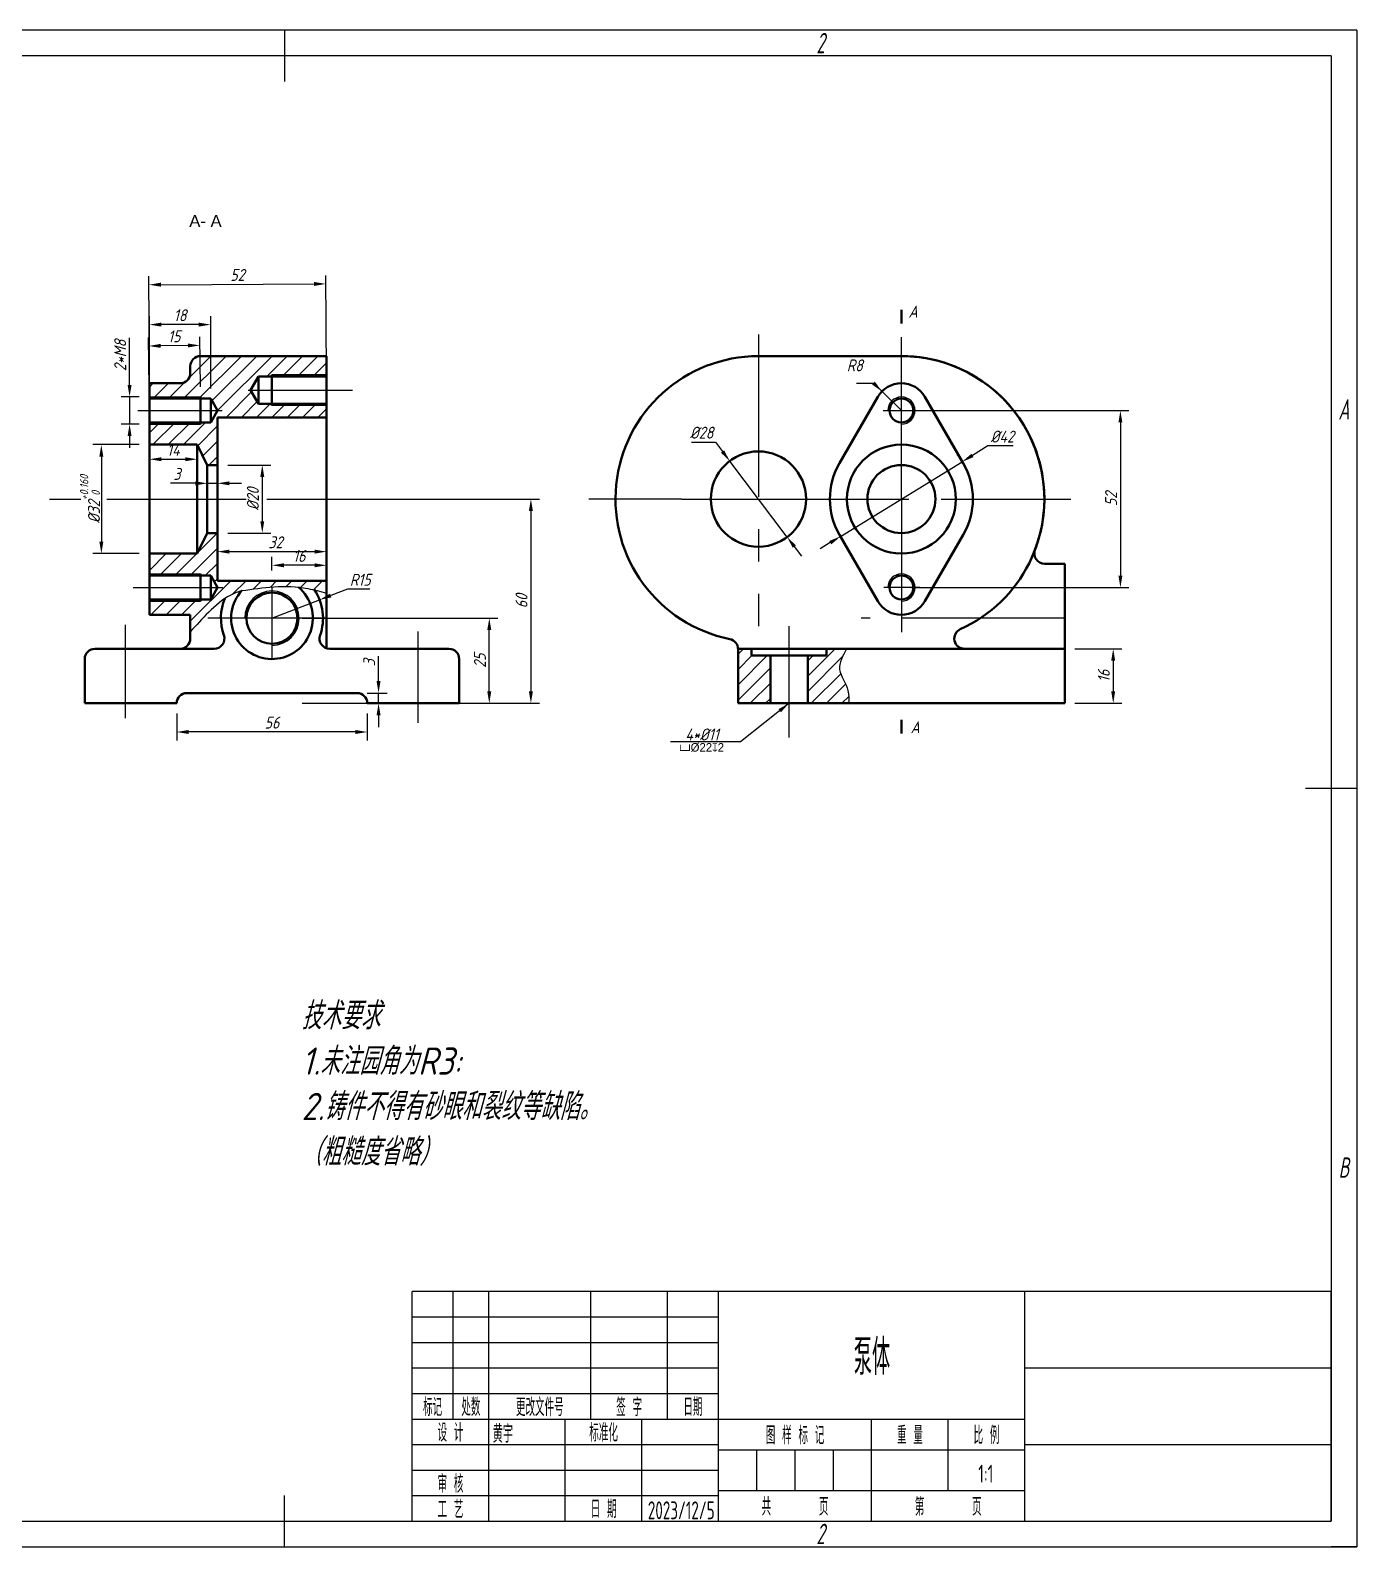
# Model space of a CAD drawing. Header units: millimetres. Extents: x 96 to 4157, y -1988 to 195.
# Drawn here: x 2330.3 to 2720, y -1220 to -774.5 of the extents above; entities that cross this region are included whole.
import ezdxf
from ezdxf.enums import TextEntityAlignment as Align

# ---------------------------------------------------------------- set-up
doc = ezdxf.new("R2010")
doc.units = ezdxf.units.MM
doc.header["$LTSCALE"] = 1.5
doc.linetypes.add('CENTER', pattern=[50.8, 31.75, -6.35, 6.35, -6.35])
for name, color, linetype in [('1轮廓实线层', 7, 'Continuous'), ('2细线层', 4, 'Continuous'), ('6文字层', 3, 'Continuous'), ('图框层', 7, 'Continuous')]:
    doc.layers.add(name, color=color, linetype=linetype)
for name, color, linetype, lineweight in [('点画线', 7, 'CENTER', 25), ('粗实线', 7, 'Continuous', 50), ('细线', 7, 'Continuous', 25)]:
    doc.layers.add(name, color=color, linetype=linetype, lineweight=lineweight)
doc.styles.add('Annotative', font='arial.ttf')
doc.styles.add('PC_TEXTSTYLE', font='ISOCP.SHX', dxfattribs={"width": 0.707, "bigfont": 'GBCBIG.SHX'})
doc.styles.get("Standard").update_dxf_attribs({"font": 'gbeitc.shx', "bigfont": 'gbcbig.shx'})
doc.styles.add('宋体', font='gbeitc.shx', dxfattribs={"bigfont": 'gbcbig.shx'})
doc.dimstyles.new('半径', dxfattribs={"dimtxt": 3.5, "dimasz": 3.5, "dimexe": 2.5, "dimexo": 3, "dimgap": 1, "dimtad": 1, "dimtoh": 1, "dimdsep": 46, "dimtxsty": '宋体', "dimblk1": 'NONE', "dimsah": 1, "dimcen": 2.5, "dimclrd": 7, "dimclre": 7, "dimclrt": 7, "dimadec": 0, "dimazin": 0, "dimtfac": 1, "dimtmove": 0, "dimatfit": 3, "dimfxl": 1, "dimarcsym": 0})
doc.dimstyles.new('直径', dxfattribs={"dimtxt": 3.5, "dimasz": 3.5, "dimexe": 2.5, "dimexo": 3, "dimgap": 1, "dimtad": 1, "dimtoh": 1, "dimdsep": 46, "dimtxsty": '宋体', "dimcen": 2.5, "dimclrd": 7, "dimclre": 7, "dimclrt": 7, "dimadec": 0, "dimazin": 0, "dimtfac": 1, "dimtmove": 0, "dimatfit": 3, "dimfxl": 1, "dimarcsym": 0})
doc.dimstyles.new('长度', dxfattribs={"dimtxt": 3.5, "dimasz": 3.5, "dimexe": 2.5, "dimexo": 3, "dimgap": 1, "dimtad": 1, "dimdsep": 46, "dimtxsty": '宋体', "dimcen": 2.5, "dimclrd": 7, "dimclre": 7, "dimclrt": 7, "dimadec": 0, "dimazin": 0, "dimtfac": 1, "dimtmove": 0, "dimatfit": 3, "dimfxl": 1, "dimarcsym": 0})
pattern_1 = [(45, (-33.5514, -2775.2583), (-2.245064, 2.245064), [])]

# ---------------------------------------------------------------- blocks, each defined once
blk = doc.blocks.new('ZwmFrameMain_A3^_^分区图框^_^landscape')
at = {"layer": '1轮廓实线层'}
for p, q in [((185, 292), (185, 282)), ((390, 287), (0, 287)), ((390, 287), (390, 0)), ((395, 143.5), (385, 143.5)), ((185, -5), (185, 5)), ((0, 0), (390, 0))]:
    blk.add_line(p, q, dxfattribs=at)
at = {"layer": '2细线层'}
for p, q in [((395, 292), (-25, 292)), ((185, 292), (185, 287)), ((395, 292), (395, -5)), ((395, 143.5), (390, 143.5)), ((185, -5), (185, 0)), ((-25, -5), (395, -5)), ((395, -5), (390, -5))]:
    blk.add_line(p, q, dxfattribs=at)
at = {"layer": '6文字层', "width": 0.707}
for s, p in [('2', (290, 289.5)), ('A', (392.5, 217.75)), ('B', (392.5, 69.25)), ('2', (290, -2.5))]:
    blk.add_text(s, height=4, dxfattribs=at).set_placement(p, align=Align.MIDDLE)
blk = doc.blocks.new('ZwmFrameMain_标题栏1')
at = {"layer": '1轮廓实线层'}
for p, q in [((-180, 0), (-180, 45)), ((0, 45), (-180, 45)), ((-172, 20), (-172, 45)), ((-165, 20), (-165, 45)), ((-145, 20), (-145, 45)), ((-130, 20), (-130, 45)), ((-120, 0), (-120, 45)), ((0, 0), (0, 45)), ((-60, 30), (0, 30)), ((-180, 20), (-60, 20)), ((-165, 0), (-165, 20)), ((-150, 0), (-150, 20)), ((-135, 0), (-135, 20)), ((-60, 15), (0, 15)), ((-180, 0), (0, 0))]:
    blk.add_line(p, q, dxfattribs=at)
at = {"layer": '1轮廓实线层', "color": 7}
for p, q in [((-60, 0), (-60, 45)), ((-180, 25), (-120, 25))]:
    blk.add_line(p, q, dxfattribs=at)
at = {"layer": '2细线层'}
for p, q in [((-180, 40), (-120, 40)), ((-180, 35), (-120, 35)), ((-180, 30), (-120, 30)), ((-90, 0), (-90, 20)), ((-75, 6), (-75, 20)), ((-180, 15), (-120, 15)), ((-120, 14), (-60, 14)), ((-112.5, 6), (-112.5, 14)), ((-105, 6), (-105, 14)), ((-97.5, 6), (-97.5, 14)), ((-180, 10), (-120, 10)), ((-120, 6), (-60, 6)), ((-180, 5), (-120, 5))]:
    blk.add_line(p, q, dxfattribs=at)
at = {"layer": '6文字层', "style": 'PC_TEXTSTYLE', "width": 0.667}
for s, p in [('标记', (-176, 22.5)), ('处数', (-168.5, 22.5)), (' 更改文件号 ', (-155, 22.5)), (' 签 字 ', (-137.5, 22.5)), (' 日期 ', (-125, 22.5)), (' 设 计 ', (-172.5, 17.51)), (' 标准化 ', (-142.5, 17.51)), (' 图 样 标 记 ', (-105, 17)), (' 重 量 ', (-82.5, 17)), (' 比 例 ', (-67.5, 17)), (' 审 核 ', (-172.5, 7.5)), (' 工 艺 ', (-172.5, 2.5)), (' 日 期 ', (-142.5, 2.5)), ('共       页', (-105, 3)), ('第       页', (-75, 3))]:
    blk.add_text(s, height=3.5, dxfattribs=at).set_placement(p, align=Align.MIDDLE)
at = {"layer": '6文字层', "style": 'PC_TEXTSTYLE', "flags": 8}
for tag, height, width, p, p2 in [('企业名称', 5, 3.445461, (-54.29, 34.82), (-5.27, 34.82)), ('产品名称或材料标记', 7, 1.034456, (-113.46, 28.64), (-66.42, 28.64)), ('图样名称', 5, 3.480264, (-54.79, 19.98), (-5.27, 19.98)), ('标准化', 3.5, 1.756036, (-133.83, 15.37), (-120.75, 15.37)), ('审核', 3.5, 2.723972, (-163.99, 5.37), (-150.63, 5.37)), ('重量', 3.5, 2.448074, (-88.46, 7.54), (-76.55, 7.54)), ('比例', 3.5, 2.367734, (-73.35, 7.54), (-61.93, 7.54)), ('图样代号', 5, 3.489916, (-54.79, 5.63), (-5.52, 5.63)), ('工艺', 3.5, 2.851598, (-164.21, 0.37), (-150.89, 0.37)), ('日期', 3.5, 2.733185, (-133.83, 0.37), (-120.75, 0.37)), ('共几页', 3.5, 0.953151, (-108.58, 1.48), (-101.56, 1.48))]:
    blk.add_attdef(tag, text='', height=height, dxfattribs=dict(at, width=width)).set_placement(p, p2, align=Align.FIT)
at = {"layer": '6文字层', "style": 'PC_TEXTSTYLE', "width": 9.901758, "flags": 8}
blk.add_attdef('设计', text='', height=3.5, rotation=359.5768, dxfattribs=at).set_placement((-164.23, 15.37), (-150.37, 15.27), align=Align.FIT)
at = {"layer": '6文字层', "color": 3, "style": 'PC_TEXTSTYLE', "width": 0.96618, "flags": 8}
blk.add_attdef('第几页', text='', height=3.5, dxfattribs=at).set_placement((-78.29, 1.5), (-71.16, 1.5), align=Align.FIT)
at = {"layer": '6文字层', "color": 0, "style": 'PC_TEXTSTYLE', "width": 0.715273, "flags": 8}
blk.add_attdef('图纸张数', text='', height=3.5, dxfattribs=at).set_placement((-2.66, -3.87), (4.46, -3.87), align=Align.FIT)
blk = doc.blocks.new('*D82')
at = {"layer": 'Defpoints', "color": 0}
for p in [(2535.8, -901.04), (2552.67, -923.38)]:
    blk.add_point(p, dxfattribs=at)
at = {"layer": '细线', "color": 7, "lineweight": -2}
for p, q in [((2524.53, -895.46), (2531.58, -895.46)), ((2531.58, -895.46), (2533.69, -898.25)), ((2552.67, -923.38), (2535.8, -901.04)), ((2554.78, -926.18), (2556.89, -928.97))]:
    blk.add_line(p, q, dxfattribs=at)
at = {"layer": '细线', "color": 7}
for points in [[(2533.22, -898.6), (2534.15, -897.9), (2535.8, -901.04)], [(2555.25, -925.83), (2554.32, -926.53), (2552.67, -923.38)]]:
    blk.add_solid(points, dxfattribs=at)
at = {"layer": '细线', "color": 7, "insert": (2527.55, -892.71), "char_height": 3.5, "attachment_point": 5, "style": '宋体'}
blk.add_mtext('%%c28', dxfattribs=at)
blk = doc.blocks.new('*D83')
at = {"layer": 'Defpoints', "color": 0}
for p in [(2604.14, -901.23), (2568.34, -923.19)]:
    blk.add_point(p, dxfattribs=at)
at = {"layer": '细线', "color": 7, "lineweight": -2}
for p, q in [((2611.66, -896.61), (2607.12, -899.4)), ((2619.08, -896.61), (2611.66, -896.61)), ((2568.34, -923.19), (2604.14, -901.23)), ((2565.35, -925.02), (2562.37, -926.85))]:
    blk.add_line(p, q, dxfattribs=at)
blk.add_arc((2586.24, -912.21), 21, 30, 38.3539, dxfattribs=at)
at = {"layer": '细线', "color": 7}
for points in [[(2606.81, -898.9), (2607.42, -899.9), (2604.14, -901.23)], [(2565.66, -925.52), (2565.05, -924.53), (2568.34, -923.19)]]:
    blk.add_solid(points, dxfattribs=at)
at = {"layer": '细线', "color": 7, "insert": (2615.87, -893.86), "char_height": 3.5, "attachment_point": 5, "style": '宋体'}
blk.add_mtext('%%c42', dxfattribs=at)
blk = doc.blocks.new('*D84')
at = {"layer": 'Defpoints', "color": 0}
for p in [(2580.54, -880.6), (2586.24, -886.21)]:
    blk.add_point(p, dxfattribs=at)
at = {"layer": '细线', "color": 7, "lineweight": -2}
for p, q in [((2573.03, -878.14), (2578.04, -878.14)), ((2580.54, -880.6), (2578.04, -878.14)), ((2586.24, -886.21), (2580.54, -880.6))]:
    blk.add_line(p, q, dxfattribs=at)
at = {"layer": '细线', "color": 7}
blk.add_solid([(2577.63, -878.56), (2578.45, -877.73), (2580.54, -880.6)], dxfattribs=at)
at = {"layer": '细线', "color": 7, "insert": (2572.54, -872.94), "char_height": 3.5, "attachment_point": 5, "style": '宋体'}
blk.add_mtext('R8', dxfattribs=at)
blk = doc.blocks.new('_None')
blk = doc.blocks.new('*D85')
at = {"layer": 'Defpoints', "color": 0}
for p in [(2634.24, -956.21), (2634.24, -972.21), (2648.47, -972.21)]:
    blk.add_point(p, dxfattribs=at)
at = {"layer": '细线', "color": 7, "lineweight": -2}
for p, q in [((2637.24, -956.21), (2650.97, -956.21)), ((2648.47, -959.71), (2648.47, -968.71)), ((2637.24, -972.21), (2650.97, -972.21))]:
    blk.add_line(p, q, dxfattribs=at)
at = {"layer": '细线', "color": 7}
for points in [[(2649.05, -959.71), (2647.88, -959.71), (2648.47, -956.21)], [(2647.88, -968.71), (2649.05, -968.71), (2648.47, -972.21)]]:
    blk.add_solid(points, dxfattribs=at)
at = {"layer": '细线', "color": 7, "insert": (2645.72, -964.21), "char_height": 3.5, "attachment_point": 5, "rotation": 90, "style": '宋体'}
blk.add_mtext('16', dxfattribs=at)
blk = doc.blocks.new('*D86')
at = {"layer": 'Defpoints', "color": 0}
for p in [(2586.24, -886.21), (2586.24, -938.21), (2650.58, -938.21)]:
    blk.add_point(p, dxfattribs=at)
at = {"layer": '细线', "color": 7, "lineweight": -2}
for p, q in [((2589.24, -886.21), (2653.08, -886.21)), ((2650.58, -889.71), (2650.58, -934.71)), ((2589.24, -938.21), (2653.08, -938.21))]:
    blk.add_line(p, q, dxfattribs=at)
at = {"layer": '细线', "color": 7}
for points in [[(2651.16, -889.71), (2650, -889.71), (2650.58, -886.21)], [(2650, -934.71), (2651.16, -934.71), (2650.58, -938.21)]]:
    blk.add_solid(points, dxfattribs=at)
at = {"layer": '细线', "color": 7, "insert": (2647.83, -912.21), "char_height": 3.5, "attachment_point": 5, "rotation": 90, "style": '宋体'}
blk.add_mtext('52', dxfattribs=at)
blk = doc.blocks.new('*D99')
at = {"layer": 'Defpoints', "color": 0}
for p in [(2365.11, -867.25), (2365.31, -882.41), (2380.31, -882.21)]:
    blk.add_point(p, dxfattribs=at)
at = {"layer": '细线', "color": 7, "lineweight": -2}
for p, q in [((2365.27, -879.41), (2365.07, -864.75)), ((2376.61, -867.1), (2368.61, -867.21)), ((2380.27, -879.21), (2380.07, -864.55))]:
    blk.add_line(p, q, dxfattribs=at)
at = {"layer": '细线', "color": 7}
for points in [[(2368.6, -866.62), (2368.62, -867.79), (2365.11, -867.25)], [(2376.62, -867.68), (2376.6, -866.52), (2380.11, -867.05)]]:
    blk.add_solid(points, dxfattribs=at)
at = {"layer": '细线', "color": 7, "insert": (2372.57, -864.4), "char_height": 3.5, "attachment_point": 5, "rotation": 0.7639, "style": '宋体'}
blk.add_mtext('15', dxfattribs=at)
blk = doc.blocks.new('*D100')
at = {"layer": 'Defpoints', "color": 0}
for p in [(2365.31, -860.96), (2365.31, -882.71), (2383.31, -882.71)]:
    blk.add_point(p, dxfattribs=at)
at = {"layer": '细线', "color": 7, "lineweight": -2}
for p, q in [((2365.31, -879.71), (2365.31, -858.46)), ((2383.31, -879.71), (2383.31, -858.46)), ((2379.81, -860.96), (2368.81, -860.96))]:
    blk.add_line(p, q, dxfattribs=at)
at = {"layer": '细线', "color": 7}
for points in [[(2368.81, -860.37), (2368.81, -861.54), (2365.31, -860.96)], [(2379.81, -861.54), (2379.81, -860.37), (2383.31, -860.96)]]:
    blk.add_solid(points, dxfattribs=at)
at = {"layer": '细线', "color": 7, "insert": (2374.31, -858.21), "char_height": 3.5, "attachment_point": 5, "style": '宋体'}
blk.add_mtext('18', dxfattribs=at)
blk = doc.blocks.new('*D101')
at = {"layer": 'Defpoints', "color": 0}
for p in [(2417.17, -849), (2365.31, -878.21), (2417.31, -877.96)]:
    blk.add_point(p, dxfattribs=at)
at = {"layer": '细线', "color": 7, "lineweight": -2}
for p, q in [((2365.3, -875.21), (2365.16, -846.75)), ((2368.67, -849.23), (2413.67, -849.01)), ((2417.3, -874.96), (2417.16, -846.5))]:
    blk.add_line(p, q, dxfattribs=at)
at = {"layer": '细线', "color": 7}
for points in [[(2368.67, -848.64), (2368.67, -849.81), (2365.17, -849.25)], [(2413.67, -849.6), (2413.67, -848.43), (2417.17, -849)]]:
    blk.add_solid(points, dxfattribs=at)
at = {"layer": '细线', "color": 7, "insert": (2391.16, -846.37), "char_height": 3.5, "attachment_point": 5, "rotation": 0.2755, "style": '宋体'}
blk.add_mtext('52', dxfattribs=at)
blk = doc.blocks.new('*D102')
at = {"layer": 'Defpoints', "color": 0}
for p in [(2385.31, -922.21), (2417.31, -922.21), (2417.31, -927.66)]:
    blk.add_point(p, dxfattribs=at)
at = {"layer": '细线', "color": 7, "lineweight": -2}
for p, q in [((2385.31, -925.21), (2385.31, -930.16)), ((2417.31, -925.21), (2417.31, -930.16)), ((2388.81, -927.66), (2413.81, -927.66))]:
    blk.add_line(p, q, dxfattribs=at)
at = {"layer": '细线', "color": 7}
for points in [[(2388.81, -927.08), (2388.81, -928.25), (2385.31, -927.66)], [(2413.81, -928.25), (2413.81, -927.08), (2417.31, -927.66)]]:
    blk.add_solid(points, dxfattribs=at)
at = {"layer": '细线', "color": 7, "insert": (2402.35, -924.91), "char_height": 3.5, "attachment_point": 5, "style": '宋体'}
blk.add_mtext('32', dxfattribs=at)
blk = doc.blocks.new('*D103')
at = {"layer": 'Defpoints', "color": 0}
for p in [(2401.31, -931.67), (2401.31, -936.21), (2417.31, -936.21)]:
    blk.add_point(p, dxfattribs=at)
at = {"layer": '细线', "color": 7, "lineweight": -2}
for p, q in [((2401.31, -933.21), (2401.31, -929.17)), ((2417.31, -933.21), (2417.31, -929.17)), ((2413.81, -931.67), (2404.81, -931.67))]:
    blk.add_line(p, q, dxfattribs=at)
at = {"layer": '细线', "color": 7}
for points in [[(2404.81, -931.09), (2404.81, -932.26), (2401.31, -931.67)], [(2413.81, -932.26), (2413.81, -931.09), (2417.31, -931.67)]]:
    blk.add_solid(points, dxfattribs=at)
at = {"layer": '细线', "color": 7, "insert": (2409.31, -928.92), "char_height": 3.5, "attachment_point": 5, "style": '宋体'}
blk.add_mtext('16', dxfattribs=at)
blk = doc.blocks.new('*D104')
at = {"layer": 'Defpoints', "color": 0}
for p in [(2373.31, -972.21), (2429.31, -972.21), (2373.31, -980.65)]:
    blk.add_point(p, dxfattribs=at)
at = {"layer": '细线', "color": 7, "lineweight": -2}
for p, q in [((2373.31, -975.21), (2373.31, -983.15)), ((2429.31, -975.21), (2429.31, -983.15)), ((2425.81, -980.65), (2376.81, -980.65))]:
    blk.add_line(p, q, dxfattribs=at)
at = {"layer": '细线', "color": 7}
for points in [[(2376.81, -980.07), (2376.81, -981.23), (2373.31, -980.65)], [(2425.81, -981.23), (2425.81, -980.07), (2429.31, -980.65)]]:
    blk.add_solid(points, dxfattribs=at)
at = {"layer": '细线', "color": 7, "insert": (2401.31, -977.9), "char_height": 3.5, "attachment_point": 5, "style": '宋体'}
blk.add_mtext('56', dxfattribs=at)
blk = doc.blocks.new('*D105')
at = {"layer": 'Defpoints', "color": 0}
for p in [(2426.31, -969.21), (2432.62, -969.21), (2426.31, -972.21)]:
    blk.add_point(p, dxfattribs=at)
at = {"layer": '细线', "color": 7, "lineweight": -2}
for p, q in [((2432.62, -965.71), (2432.62, -958.39)), ((2429.31, -969.21), (2435.12, -969.21)), ((2432.62, -972.21), (2432.62, -969.21)), ((2429.31, -972.21), (2435.12, -972.21)), ((2432.62, -975.71), (2432.62, -979.21))]:
    blk.add_line(p, q, dxfattribs=at)
at = {"layer": '细线', "color": 7}
for points in [[(2432.04, -965.71), (2433.21, -965.71), (2432.62, -969.21)], [(2433.21, -975.71), (2432.04, -975.71), (2432.62, -972.21)]]:
    blk.add_solid(points, dxfattribs=at)
at = {"layer": '细线', "color": 7, "insert": (2429.87, -960.3), "char_height": 3.5, "attachment_point": 5, "rotation": 90, "style": '宋体'}
blk.add_mtext('3', dxfattribs=at)
blk = doc.blocks.new('*D106')
at = {"layer": 'Defpoints', "color": 0}
for p in [(2365.31, -896.21), (2379.31, -896.21), (2379.31, -900.52)]:
    blk.add_point(p, dxfattribs=at)
at = {"layer": '点画线', "color": 7, "lineweight": -2}
for p, q in [((2365.31, -899.21), (2365.31, -903.02)), ((2379.31, -899.21), (2379.31, -903.02)), ((2368.81, -900.52), (2375.81, -900.52))]:
    blk.add_line(p, q, dxfattribs=at)
at = {"layer": '点画线', "color": 7}
for points in [[(2368.81, -899.93), (2368.81, -901.1), (2365.31, -900.52)], [(2375.81, -901.1), (2375.81, -899.93), (2379.31, -900.52)]]:
    blk.add_solid(points, dxfattribs=at)
at = {"layer": '点画线', "color": 7, "insert": (2372.31, -897.77), "char_height": 3.5, "attachment_point": 5, "style": '宋体'}
blk.add_mtext('14', dxfattribs=at)
blk = doc.blocks.new('*D107')
at = {"layer": 'Defpoints', "color": 0}
for p in [(2382.31, -902.21), (2385.31, -902.21), (2385.31, -907.59)]:
    blk.add_point(p, dxfattribs=at)
at = {"layer": '点画线', "color": 7, "lineweight": -2}
for p, q in [((2378.81, -907.59), (2371.49, -907.59)), ((2382.31, -905.21), (2382.31, -910.09)), ((2382.31, -907.59), (2385.31, -907.59)), ((2385.31, -905.21), (2385.31, -910.09)), ((2388.81, -907.59), (2392.31, -907.59))]:
    blk.add_line(p, q, dxfattribs=at)
at = {"layer": '点画线', "color": 7}
for points in [[(2378.81, -908.17), (2378.81, -907), (2382.31, -907.59)], [(2388.81, -907), (2388.81, -908.17), (2385.31, -907.59)]]:
    blk.add_solid(points, dxfattribs=at)
at = {"layer": '点画线', "color": 7, "insert": (2373.4, -904.84), "char_height": 3.5, "attachment_point": 5, "style": '宋体'}
blk.add_mtext('3', dxfattribs=at)
blk = doc.blocks.new('*D108')
at = {"layer": 'Defpoints', "color": 0}
for p in [(2385.31, -902.21), (2385.31, -922.21), (2398.46, -922.21)]:
    blk.add_point(p, dxfattribs=at)
at = {"layer": '点画线', "color": 7, "lineweight": -2}
for p, q in [((2388.31, -902.21), (2400.96, -902.21)), ((2398.46, -905.71), (2398.46, -918.71)), ((2388.31, -922.21), (2400.96, -922.21))]:
    blk.add_line(p, q, dxfattribs=at)
at = {"layer": '点画线', "color": 7}
for points in [[(2399.04, -905.71), (2397.88, -905.71), (2398.46, -902.21)], [(2397.88, -918.71), (2399.04, -918.71), (2398.46, -922.21)]]:
    blk.add_solid(points, dxfattribs=at)
at = {"layer": '点画线', "color": 7, "insert": (2395.71, -912.21), "char_height": 3.5, "attachment_point": 5, "rotation": 90, "style": '宋体'}
blk.add_mtext('%%C20', dxfattribs=at)
blk = doc.blocks.new('*D109')
at = {"layer": 'Defpoints', "color": 0}
for p in [(2365.31, -882.21), (2359.48, -890.21), (2365.31, -890.21)]:
    blk.add_point(p, dxfattribs=at)
at = {"layer": '点画线', "color": 7, "lineweight": -2}
for p, q in [((2359.48, -878.71), (2359.48, -864.83)), ((2362.31, -882.21), (2356.98, -882.21)), ((2359.48, -882.21), (2359.48, -890.21)), ((2362.31, -890.21), (2356.98, -890.21)), ((2359.48, -893.71), (2359.48, -897.21))]:
    blk.add_line(p, q, dxfattribs=at)
at = {"layer": '点画线', "color": 7}
for points in [[(2358.89, -878.71), (2360.06, -878.71), (2359.48, -882.21)], [(2360.06, -893.71), (2358.89, -893.71), (2359.48, -890.21)]]:
    blk.add_solid(points, dxfattribs=at)
at = {"layer": '点画线', "color": 7, "insert": (2356.73, -870.02), "char_height": 3.5, "attachment_point": 5, "rotation": 90, "style": '宋体'}
blk.add_mtext('2*M8', dxfattribs=at)
blk = doc.blocks.new('*D110')
at = {"layer": 'Defpoints', "color": 0}
for p in [(2365.31, -896.21), (2351.18, -928.21), (2365.31, -928.21)]:
    blk.add_point(p, dxfattribs=at)
at = {"layer": '点画线', "color": 7, "lineweight": -2}
for p, q in [((2362.31, -896.21), (2348.68, -896.21)), ((2351.18, -899.71), (2351.18, -924.71)), ((2362.31, -928.21), (2348.68, -928.21))]:
    blk.add_line(p, q, dxfattribs=at)
at = {"layer": '点画线', "color": 7}
for points in [[(2351.76, -899.71), (2350.6, -899.71), (2351.18, -896.21)], [(2350.6, -924.71), (2351.76, -924.71), (2351.18, -928.21)]]:
    blk.add_solid(points, dxfattribs=at)
at = {"layer": '点画线', "color": 7, "insert": (2347.83, -912.21), "char_height": 3.5, "attachment_point": 5, "rotation": 90, "style": '宋体'}
blk.add_mtext('%%c32{\\H0.7x;\\S+0.160^  0;}', dxfattribs=at)
blk = doc.blocks.new('*D111')
at = {"layer": 'Defpoints', "color": 0}
for p in [(2415.31, -941.82), (2401.31, -947.21)]:
    blk.add_point(p, dxfattribs=at)
at = {"layer": '点画线', "color": 7, "lineweight": -2}
for p, q in [((2423.48, -938.67), (2418.57, -940.56)), ((2430.02, -938.67), (2423.48, -938.67)), ((2401.31, -947.21), (2415.31, -941.82))]:
    blk.add_line(p, q, dxfattribs=at)
at = {"layer": '点画线', "color": 7}
blk.add_solid([(2418.36, -940.01), (2418.78, -941.1), (2415.31, -941.82)], dxfattribs=at)
at = {"layer": '点画线', "color": 7, "insert": (2427.25, -935.92), "char_height": 3.5, "attachment_point": 5, "style": '宋体'}
blk.add_mtext('R15', dxfattribs=at)
blk = doc.blocks.new('*D118')
at = {"layer": 'Defpoints', "color": 0}
for p in [(2407.17, -947.21), (2465.16, -947.21), (2407.17, -972.21)]:
    blk.add_point(p, dxfattribs=at)
at = {"layer": '细线', "color": 7, "lineweight": -2}
for p, q in [((2410.17, -947.21), (2467.66, -947.21)), ((2465.16, -968.71), (2465.16, -950.71)), ((2410.17, -972.21), (2467.66, -972.21))]:
    blk.add_line(p, q, dxfattribs=at)
at = {"layer": '细线', "color": 7}
for points in [[(2465.74, -950.71), (2464.57, -950.71), (2465.16, -947.21)], [(2464.57, -968.71), (2465.74, -968.71), (2465.16, -972.21)]]:
    blk.add_solid(points, dxfattribs=at)
at = {"layer": '细线', "color": 7, "insert": (2462.41, -959.71), "char_height": 3.5, "attachment_point": 5, "rotation": 90, "style": '宋体'}
blk.add_mtext('25', dxfattribs=at)
blk = doc.blocks.new('*D126')
at = {"layer": 'Defpoints', "color": 0}
for p in [(2417.31, -912.21), (2417.31, -972.21), (2477.38, -972.21)]:
    blk.add_point(p, dxfattribs=at)
at = {"layer": '细线', "color": 7, "lineweight": -2}
for p, q in [((2420.31, -912.21), (2479.88, -912.21)), ((2477.38, -915.71), (2477.38, -968.71)), ((2420.31, -972.21), (2479.88, -972.21))]:
    blk.add_line(p, q, dxfattribs=at)
at = {"layer": '细线', "color": 7}
for points in [[(2477.96, -915.71), (2476.8, -915.71), (2477.38, -912.21)], [(2476.8, -968.71), (2477.96, -968.71), (2477.38, -972.21)]]:
    blk.add_solid(points, dxfattribs=at)
at = {"layer": '细线', "color": 7, "insert": (2474.63, -942.21), "char_height": 3.5, "attachment_point": 5, "rotation": 90, "style": '宋体'}
blk.add_mtext('60', dxfattribs=at)

msp = doc.modelspace()

# ---------------------------------------------------------------- hatches: boundary and pattern name
at = {"layer": '细线'}
h = msp.add_hatch(dxfattribs=at)
h.set_pattern_fill('ANSI31', color=0)
h.set_pattern_definition(pattern_1)
h.paths.add_polyline_path([(2385.31, -888.212), (2417.31, -888.212), (2417.31, -884.712), (2402.31, -884.712), (2401.31, -884.712), (2401.31, -884.212), (2399.31, -884.212), (2397.31, -884.212), (2395, -880.212), (2397.31, -876.212), (2399.31, -876.212), (2401.31, -876.212), (2401.31, -875.712), (2402.31, -875.712), (2417.31, -875.712), (2417.31, -870.212), (2380.31, -870.212, 0.4142136), (2377.31, -873.212), (2377.31, -875.212, -0.4142136), (2374.31, -878.212), (2365.31, -878.212), (2365.31, -882.212), (2380.31, -882.212), (2380.31, -882.712), (2383.31, -882.712), (2385.331, -886.212), (2383.31, -889.712), (2380.31, -889.712), (2380.31, -890.212), (2365.31, -890.212), (2365.31, -896.212), (2379.31, -896.212), (2382.31, -902.212), (2385.31, -902.212)])
h.paths.add_polyline_path([(2380.31, -889.712), (2365.31, -889.712), (2365.31, -890.212), (2380.31, -890.212)], flags=17)
h.paths.add_polyline_path([(2380.31, -882.212), (2365.31, -882.212), (2365.31, -882.712), (2380.31, -882.712)], flags=17)
h.paths.add_polyline_path([(2417.31, -884.212), (2401.31, -884.212), (2401.31, -884.712), (2402.31, -884.712), (2417.31, -884.712)], flags=17)
h.paths.add_polyline_path([(2417.31, -875.712), (2402.31, -875.712), (2401.31, -875.712), (2401.31, -876.212), (2417.31, -876.212)], flags=17)
h = msp.add_hatch(dxfattribs=at)
h.set_pattern_fill('ANSI31', color=0)
h.set_pattern_definition(pattern_1)
edge = h.paths.add_edge_path()
edge.add_spline(control_points=[(2384.286, -943.971), (2384.703, -943.589), (2385.128, -943.216), (2385.562, -942.857)], knot_values=[7.9375369, 7.9375369, 7.9375369, 7.9375369, 9.615919, 9.615919, 9.615919, 9.615919], degree=3, periodic=0)
edge.add_spline(control_points=[(2385.562, -942.857), (2385.878, -942.596), (2386.199, -942.343), (2386.526, -942.099)], knot_values=[6.71603, 6.71603, 6.71603, 6.71603, 7.9375369, 7.9375369, 7.9375369, 7.9375369], degree=3, periodic=0)
edge.add_spline(control_points=[(2386.526, -942.099), (2386.834, -941.869), (2387.148, -941.647), (2387.467, -941.436)], knot_values=[5.564939, 5.564939, 5.564939, 5.564939, 6.71603, 6.71603, 6.71603, 6.71603], degree=3, periodic=0)
edge.add_spline(control_points=[(2387.467, -941.436), (2387.591, -941.354), (2387.715, -941.273), (2387.841, -941.194)], knot_values=[5.1183689, 5.1183689, 5.1183689, 5.1183689, 5.564939, 5.564939, 5.564939, 5.564939], degree=3, periodic=0)
edge.add_spline(control_points=[(2387.841, -941.194), (2388.176, -940.984), (2388.517, -940.784), (2388.866, -940.598)], knot_values=[3.9269543, 3.9269543, 3.9269543, 3.9269543, 5.1183689, 5.1183689, 5.1183689, 5.1183689], degree=3, periodic=0)
edge.add_spline(control_points=[(2388.866, -940.598), (2388.971, -940.542), (2389.329, -940.356), (2389.695, -940.184), (2389.956, -940.069)], knot_values=[2.7090184, 2.7090184, 2.7090184, 2.7090184, 3.0680036, 3.9269543, 3.9269543, 3.9269543, 3.9269543], degree=3, periodic=0)
edge.add_spline(control_points=[(2389.956, -940.069), (2390.381, -939.88), (2390.814, -939.707), (2391.25, -939.54)], knot_values=[1.3113812, 1.3113812, 1.3113812, 1.3113812, 2.7090184, 2.7090184, 2.7090184, 2.7090184], degree=3, periodic=0)
edge.add_spline(control_points=[(2391.25, -939.54), (2391.659, -939.383), (2392.072, -939.232), (2392.484, -939.082)], knot_values=[0, 0, 0, 0, 1.3113812, 1.3113812, 1.3113812, 1.3113812], degree=3, periodic=0)
edge.add_spline(control_points=[(2392.484, -939.082), (2394.312, -938.865), (2396.111, -938.599), (2397.912, -938.373)], knot_values=[23.4264859, 23.4264859, 23.4264859, 23.4264859, 28.9254441, 28.9254441, 28.9254441, 28.9254441], degree=3, periodic=0)
edge.add_spline(control_points=[(2397.912, -938.373), (2399.041, -938.231), (2400.171, -938.105), (2401.31, -938.017)], knot_values=[28.9254441, 28.9254441, 28.9254441, 28.9254441, 32.3722948, 32.3722948, 32.3722948, 32.3722948], degree=3, periodic=0)
edge.add_spline(control_points=[(2401.31, -938.017), (2401.498, -938.002), (2401.827, -937.979), (2402.157, -937.958), (2402.298, -937.95)], knot_values=[32.3722948, 32.3722948, 32.3722948, 32.3722948, 32.9429113, 33.3673436, 33.3673436, 33.3673436, 33.3673436], degree=3, periodic=0)
edge.add_spline(control_points=[(2402.298, -937.95), (2403.745, -937.868), (2405.207, -937.853), (2406.666, -937.917)], knot_values=[33.3673436, 33.3673436, 33.3673436, 33.3673436, 37.7279543, 37.7279543, 37.7279543, 37.7279543], degree=3, periodic=0)
edge.add_spline(control_points=[(2406.666, -937.917), (2407.485, -937.953), (2408.305, -938.014), (2409.12, -938.102)], knot_values=[37.7279543, 37.7279543, 37.7279543, 37.7279543, 40.1785595, 40.1785595, 40.1785595, 40.1785595], degree=3, periodic=0)
edge.add_spline(control_points=[(2409.12, -938.102), (2409.354, -938.127), (2409.587, -938.155), (2409.819, -938.184)], knot_values=[40.1785595, 40.1785595, 40.1785595, 40.1785595, 40.8800216, 40.8800216, 40.8800216, 40.8800216], degree=3, periodic=0)
edge.add_spline(control_points=[(2409.819, -938.184), (2410.498, -938.271), (2411.477, -938.424), (2412.446, -938.62), (2412.746, -938.684)], knot_values=[40.8800216, 40.8800216, 40.8800216, 40.8800216, 42.9240046, 43.8449427, 43.8449427, 43.8449427, 43.8449427], degree=3, periodic=0)
edge.add_spline(control_points=[(2412.746, -938.684), (2413.103, -938.761), (2413.459, -938.842), (2413.814, -938.927)], knot_values=[43.8449427, 43.8449427, 43.8449427, 43.8449427, 44.9396624, 44.9396624, 44.9396624, 44.9396624], degree=3, periodic=0)
edge.add_spline(control_points=[(2413.814, -938.927), (2414.164, -939.011), (2414.514, -939.099), (2414.863, -939.189)], knot_values=[44.9396624, 44.9396624, 44.9396624, 44.9396624, 46.0206538, 46.0206538, 46.0206538, 46.0206538], degree=3, periodic=0)
edge.add_spline(control_points=[(2414.863, -939.189), (2415.681, -939.401), (2416.495, -939.627), (2417.31, -939.852)], knot_values=[46.0206538, 46.0206538, 46.0206538, 46.0206538, 48.5548615, 48.5548615, 48.5548615, 48.5548615], degree=3, periodic=0)
edge.add_line((2417.31, -939.852), (2417.31, -936.212))
edge.add_line((2417.31, -936.212), (2385.31, -936.212))
edge.add_line((2385.31, -936.212), (2385.31, -922.212))
edge.add_line((2385.31, -922.212), (2382.31, -922.212))
edge.add_line((2382.31, -922.212), (2379.31, -928.212))
edge.add_line((2379.31, -928.212), (2365.31, -928.212))
edge.add_line((2365.31, -928.212), (2365.31, -934.212))
edge.add_line((2365.31, -934.212), (2380.31, -934.212))
edge.add_line((2380.31, -934.212), (2380.31, -934.712))
edge.add_line((2380.31, -934.712), (2383.31, -934.712))
edge.add_line((2383.31, -934.712), (2385.331, -938.212))
edge.add_line((2385.331, -938.212), (2383.31, -941.712))
edge.add_line((2383.31, -941.712), (2380.31, -941.712))
edge.add_line((2380.31, -941.712), (2380.31, -942.212))
edge.add_line((2380.31, -942.212), (2365.31, -942.212))
edge.add_line((2365.31, -942.212), (2365.31, -946.212))
edge.add_line((2365.31, -946.212), (2375.31, -946.212))
edge.add_line((2375.31, -946.212), (2377.31, -946.212))
edge.add_line((2377.31, -946.212), (2377.31, -951.212))
edge.add_spline(control_points=[(2377.31, -951.212), (2378.262, -950.169), (2379.214, -949.125), (2380.184, -948.092)], knot_values=[15.3950803, 15.3950803, 15.3950803, 15.3950803, 19.6502826, 19.6502826, 19.6502826, 19.6502826], degree=3, periodic=0)
edge.add_spline(control_points=[(2380.184, -948.092), (2380.834, -947.399), (2381.492, -946.712), (2382.164, -946.031)], knot_values=[12.5448617, 12.5448617, 12.5448617, 12.5448617, 15.3950803, 15.3950803, 15.3950803, 15.3950803], degree=3, periodic=0)
edge.add_spline(control_points=[(2382.164, -946.031), (2382.349, -945.844), (2383.044, -945.147), (2383.754, -944.459), (2384.286, -943.971)], knot_values=[9.615919, 9.615919, 9.615919, 9.615919, 10.401508, 12.5448617, 12.5448617, 12.5448617, 12.5448617], degree=3, periodic=0)
h.paths.add_polyline_path([(2380.31, -941.712), (2365.31, -941.712), (2365.31, -942.212), (2380.31, -942.212)], flags=17)
h.paths.add_polyline_path([(2380.31, -934.212), (2365.31, -934.212), (2365.31, -934.712), (2380.31, -934.712)], flags=17)
h = msp.add_hatch(dxfattribs=at)
h.set_pattern_fill('ANSI31', color=0)
h.set_pattern_definition(pattern_1)
h.paths.add_polyline_path([(2547.735, -958.212), (2542.235, -958.212), (2542.235, -956.212), (2538.235, -956.212), (2538.235, -972.212), (2547.735, -972.212)])
edge = h.paths.add_edge_path()
edge.add_spline(control_points=[(2570.724, -972.212), (2570.782, -970.953), (2570.943, -967.436), (2566.727, -962.433), (2568.984, -958.252), (2570.085, -956.212)], knot_values=[0, 0, 0, 0, 3.7289161, 10.4178628, 16.7836222, 16.7836222, 16.7836222, 16.7836222], degree=3, periodic=0)
edge.add_line((2570.085, -956.212), (2564.235, -956.212))
edge.add_line((2564.235, -956.212), (2564.235, -958.212))
edge.add_line((2564.235, -958.212), (2558.735, -958.212))
edge.add_line((2558.735, -958.212), (2558.735, -972.212))
edge.add_line((2558.735, -972.212), (2570.724, -972.212))

# ---------------------------------------------------------------- linework, layer by layer
at = {"layer": '点画线'}
for p, q in [((2544.235, -863.886), (2544.235, -949.543)), ((2586.235, -912.212), (2586.235, -864.638)), ((2394.313, -880.212), (2425.005, -880.212)), ((2361.949, -886.212), (2386.717, -886.212)), ((2580.88, -886.212), (2592.081, -886.212)), ((2335.903, -912.212), (2345.188, -912.212)), ((2352.756, -912.212), (2393.775, -912.212)), ((2399.83, -912.212), (2444.372, -912.212)), ((2521.749, -912.212), (2494.433, -912.212)), ((2521.749, -912.212), (2636.057, -912.212)), ((2544.235, -912.212), (2586.235, -912.212)), ((2586.235, -912.212), (2586.235, -951.339)), ((2360.513, -938.212), (2386.911, -938.212)), ((2401.31, -938.017), (2401.31, -959.212)), ((2591.666, -938.212), (2581.07, -938.212)), ((2417.31, -947.212), (2382.471, -947.212)), ((2634.235, -947.212), (2574.381, -947.212)), ((2358.31, -976.572), (2358.31, -949.187)), ((2444.31, -977.976), (2444.31, -951.153)), ((2553.235, -982.29), (2553.235, -949.515))]:
    msp.add_line(p, q, dxfattribs=at)
at = {"layer": '粗实线'}
for p, q in [((2586.235, -860.64), (2586.235, -856.64)), ((2380.31, -870.212), (2417.31, -870.212)), ((2417.31, -956.051), (2417.31, -870.212)), ((2544.235, -870.212), (2586.235, -870.212)), ((2377.31, -875.212), (2377.31, -873.212)), ((2397.31, -876.212), (2395, -880.212)), ((2399.31, -876.212), (2397.31, -876.212)), ((2397.31, -884.212), (2397.31, -876.212)), ((2417.31, -876.212), (2399.31, -876.212)), ((2401.31, -875.712), (2401.31, -884.712)), ((2417.31, -880.212), (2417.31, -876.212)), ((2365.31, -946.212), (2365.31, -878.212)), ((2365.31, -878.212), (2374.31, -878.212)), ((2395, -880.212), (2397.31, -884.212)), ((2417.31, -880.212), (2417.31, -884.212)), ((2365.31, -886.212), (2365.31, -882.412)), ((2365.31, -886.212), (2365.31, -882.712)), ((2365.31, -882.712), (2383.31, -882.712)), ((2365.31, -912.212), (2365.31, -886.212)), ((2365.31, -886.212), (2365.31, -889.712)), ((2380.31, -882.212), (2380.31, -890.212)), ((2383.31, -882.712), (2383.31, -889.712)), ((2383.31, -882.712), (2385.331, -886.212)), ((2385.331, -886.212), (2383.31, -889.712)), ((2399.31, -884.212), (2397.31, -884.212)), ((2417.31, -884.212), (2399.31, -884.212)), ((2579.307, -882.212), (2568.049, -901.712)), ((2593.164, -882.212), (2604.422, -901.712)), ((2365.31, -889.712), (2383.31, -889.712)), ((2385.31, -912.212), (2385.31, -888.212)), ((2385.31, -888.212), (2417.31, -888.212)), ((2365.31, -912.212), (2365.31, -896.212)), ((2365.31, -896.212), (2379.31, -896.212)), ((2379.31, -928.212), (2379.31, -896.212)), ((2379.31, -896.212), (2382.31, -902.212)), ((2385.31, -902.212), (2382.31, -902.212)), ((2382.31, -922.212), (2382.31, -902.212)), ((2385.31, -912.212), (2385.31, -902.212)), ((2365.31, -912.212), (2365.31, -928.212)), ((2365.31, -912.212), (2365.31, -938.212)), ((2385.31, -912.212), (2385.31, -936.212)), ((2385.31, -912.212), (2385.31, -922.212)), ((2379.31, -928.212), (2382.31, -922.212)), ((2385.31, -922.212), (2382.31, -922.212)), ((2579.307, -942.212), (2568.049, -922.712)), ((2593.164, -942.212), (2604.422, -922.712)), ((2365.31, -928.212), (2379.31, -928.212)), ((2365.31, -938.212), (2365.31, -934.712)), ((2365.31, -934.712), (2383.31, -934.712)), ((2380.31, -934.212), (2380.31, -942.212)), ((2383.31, -941.712), (2383.31, -934.712)), ((2383.31, -934.712), (2385.331, -938.212)), ((2634.235, -931.212), (2628.295, -931.212)), ((2634.235, -956.212), (2634.235, -931.212)), ((2365.31, -938.212), (2365.31, -941.712)), ((2385.331, -938.212), (2383.31, -941.712)), ((2385.31, -936.212), (2417.31, -936.212)), ((2365.31, -941.712), (2383.31, -941.712)), ((2375.31, -946.212), (2365.31, -946.212)), ((2375.31, -946.212), (2377.31, -946.212)), ((2377.31, -953.212), (2377.31, -946.212)), ((2634.235, -972.212), (2634.235, -947.212)), ((2349.31, -956.212), (2372.31, -956.212)), ((2372.31, -956.212), (2374.31, -956.212)), ((2374.31, -956.212), (2384.339, -956.212)), ((2453.31, -956.212), (2418.28, -956.212)), ((2634.235, -956.212), (2538.235, -956.212)), ((2538.235, -956.212), (2538.235, -956.303)), ((2538.235, -956.212), (2538.235, -972.212)), ((2542.235, -958.212), (2542.235, -956.212)), ((2564.235, -958.212), (2564.235, -956.212)), ((2634.235, -956.212), (2604.783, -956.212)), ((2634.235, -956.212), (2634.235, -972.212)), ((2634.235, -972.212), (2634.235, -956.212)), ((2346.31, -959.212), (2346.31, -972.212)), ((2456.31, -972.212), (2456.31, -959.212)), ((2547.735, -958.212), (2542.235, -958.212)), ((2547.735, -972.212), (2547.735, -958.212)), ((2547.735, -958.212), (2558.735, -958.212)), ((2558.735, -972.212), (2558.735, -958.212)), ((2558.735, -958.212), (2564.235, -958.212)), ((2426.31, -969.212), (2376.31, -969.212)), ((2369.81, -972.212), (2346.31, -972.212)), ((2369.81, -972.212), (2373.31, -972.212)), ((2373.31, -972.212), (2373.31, -972.212)), ((2429.31, -972.212), (2431.81, -972.212)), ((2429.31, -972.212), (2429.31, -972.212)), ((2431.81, -972.212), (2456.31, -972.212)), ((2634.235, -972.212), (2538.235, -972.212)), ((2538.235, -972.212), (2553.235, -972.212)), ((2553.235, -972.212), (2547.735, -972.212)), ((2553.235, -972.212), (2558.735, -972.212)), ((2586.235, -977.103), (2586.235, -981.103))]:
    msp.add_line(p, q, dxfattribs=at)
for centre, radius in [((2586.235, -886.212), 3.5), ((2544.235, -912.212), 14), ((2586.235, -912.212), 16), ((2586.235, -912.212), 10), ((2586.235, -938.212), 3.5), ((2401.31, -947.212), 7.5)]:
    msp.add_circle(centre, radius, dxfattribs=at)
for centre, radius, start, end in [((2380.31, -873.212), 3, 90, 180), ((2544.235, -912.212), 42, 90, 258.46304), ((2586.235, -912.212), 42, 339.1725, 90), ((2586.235, -912.212), 42, 294.34065, 90), ((2374.31, -875.212), 3, 270, 0), ((2586.235, -886.212), 8, 30, 150), ((2586.235, -912.212), 21, 150, 210), ((2586.235, -912.212), 21, 150, 210), ((2586.235, -912.212), 21, 330, 30), ((2586.235, -912.212), 21, 330, 30), ((2628.295, -928.212), 3, 159.1725, 270), ((2401.31, -947.212), 12, 137.34582, 49.39329), ((2401.31, -947.212), 15, 340.52878, 33.52906), ((2401.31, -947.212), 15, 157.34949, 199.47122), ((2586.235, -938.212), 8, 210, 330), ((2374.31, -953.212), 3, 270, 0), ((2384.339, -953.212), 3, 270, 19.47122), ((2418.28, -953.212), 3, 160.52878, 270), ((2535.235, -956.303), 3, 0, 78.46304), ((2604.783, -953.212), 3, 114.34065, 270), ((2349.31, -959.212), 3, 90, 180), ((2453.31, -959.212), 3, 0, 90), ((2376.31, -972.212), 3, 90, 180), ((2426.31, -972.212), 3, 0, 90)]:
    msp.add_arc(centre, radius, start, end, dxfattribs=at)
at = {"layer": '细线'}
for p, q in [((2402.31, -875.712), (2401.31, -875.712)), ((2417.31, -875.712), (2402.31, -875.712)), ((2417.31, -880.212), (2417.31, -875.712)), ((2417.31, -880.212), (2417.31, -884.712)), ((2365.31, -886.212), (2365.31, -882.212)), ((2365.31, -882.212), (2380.31, -882.212)), ((2365.31, -886.212), (2365.31, -890.212)), ((2402.31, -884.712), (2401.31, -884.712)), ((2417.31, -884.712), (2402.31, -884.712)), ((2365.31, -890.212), (2380.31, -890.212)), ((2365.31, -938.212), (2365.31, -934.212)), ((2365.31, -934.212), (2380.31, -934.212)), ((2365.31, -938.212), (2365.31, -942.212)), ((2365.31, -942.212), (2380.31, -942.212))]:
    msp.add_line(p, q, dxfattribs=at)
for centre, radius in [((2586.235, -886.212), 4), ((2586.235, -938.212), 4), ((2401.31, -947.212), 8)]:
    msp.add_arc(centre, radius, 270, 180, dxfattribs=at)
for points in [[(2392.484, -939.082), (2389.183, -940.434), (2382.723, -945.471), (2377.31, -951.212)], [(2570.085, -956.212), (2568.1, -962.261), (2570.541, -968.488), (2570.724, -972.212)]]:
    msp.add_spline(points, degree=3, dxfattribs=at)
msp.add_open_spline([(2392.484, -939.082), (2395.647, -938.707), (2401.951, -937.636), (2410.481, -937.96), (2415.5, -939.351), (2417.31, -939.852)], degree=3, knots=[23.4264859, 23.4264859, 23.4264859, 23.4264859, 32.9429113, 42.9240046, 48.5548615, 48.5548615, 48.5548615, 48.5548615], dxfattribs=at)
msp.add_open_spline([(2377.31, -946.212), (2377.204, -946.953), (2377.257, -947.782), (2377.31, -948.612)], degree=3, dxfattribs=at)

# ---------------------------------------------------------------- block references
at = {"layer": '图框层', "xscale": 1.5, "yscale": 1.5, "zscale": 1.5}
msp.add_blockref('ZwmFrameMain_A3^_^分区图框^_^landscape', (2127.5, -1212.5), dxfattribs=at)
at = {"layer": '图框层'}
ref = msp.add_blockref('ZwmFrameMain_标题栏1', (2712.5, -1212.5), dxfattribs=dict(at, xscale=1.5, yscale=1.5, zscale=1.5))
ref.add_attrib('产品名称或材料标记', '泵体', dxfattribs={"layer": '6文字层', "height": 10.5, "style": 'PC_TEXTSTYLE', "width": 0.707}).set_placement((2577.587, -1169.547), align=Align.CENTER)
ref.add_attrib('设计', '黄宇', (2466.157, -1189.443), dxfattribs={"layer": '6文字层', "height": 5.25, "rotation": 359.57685, "style": 'PC_TEXTSTYLE', "width": 0.707})
ref.add_attrib('日期', '2023/12/5', dxfattribs={"layer": '6文字层', "height": 5.25, "style": 'PC_TEXTSTYLE', "width": 0.628241}).set_placement((2511.748, -1211.943), (2531.372, -1211.943), align=Align.FIT)
ref.add_attrib('比例', '1:1', dxfattribs={"layer": '6文字层', "height": 5.25, "style": 'PC_TEXTSTYLE', "width": 0.707}).set_placement((2611.038, -1201.186), align=Align.CENTER)

# ---------------------------------------------------------------- texts
at = {"layer": '粗实线', "insert": (2377.015, -828.758), "char_height": 3.5, "width": 21.83261, "attachment_point": 1, "style": 'Annotative'}
msp.add_mtext('A- A', dxfattribs=at)
at = {"layer": '粗实线', "char_height": 3.5, "attachment_point": 1, "style": '宋体'}
for width, insert in [(8.64863, (2588.322, -855.399)), (7.26117, (2588.937, -977.513))]:
    msp.add_mtext_dynamic_manual_height_columns('A', width=width, gutter_width=17.5, heights=[0], dxfattribs=dict(at, insert=insert))
at = {"layer": '粗实线', "insert": (2410, -1060), "char_height": 8, "attachment_point": 1}
msp.add_mtext_dynamic_manual_height_columns('{\\Fgbeitc,gbcbig|c134;技术要求}\\P1.{\\Fgbeitc,gbcbig|c134;未注园角为}R3:\\P2.{\\Fgbeitc,gbcbig|c134;铸件不得有砂眼和裂纹等缺陷。}\\P{\\Fgbeitc,gbcbig|c134;（粗糙度省略）}', width=185.10448, gutter_width=35.352, heights=[0], dxfattribs=at)
at = {"layer": '细线', "attachment_point": 1, "style": '宋体'}
for s, width, heights, insert, char_height in [('4*%%C11', 5.93345, [0], (2522.747, -979.618), 3.5), ('{\\Fgdt|c134;v%%C22x2}', 15.49695, [3.882], (2520.978, -983.914), 2.5)]:
    msp.add_mtext_dynamic_manual_height_columns(s, width=width, gutter_width=17.5, heights=heights, dxfattribs=dict(at, insert=insert, char_height=char_height))

# ---------------------------------------------------------------- dimensions: what is measured, and where the dimension line sits
at = {"layer": '点画线'}
dim = msp.add_linear_dim(base=(2359.478, -890.212), p1=(2365.31, -882.212), p2=(2365.31, -890.212), angle=90, text='2*M<>', dimstyle='长度', dxfattribs=at)
dim.commit()
dim.dimension.update_dxf_attribs({"geometry": '*D109', "text_midpoint": (2359.478, -870.02), "dimtype": 160})
dim = msp.add_linear_dim(base=(2351.18, -928.212), p1=(2365.31, -896.212), p2=(2365.31, -928.212), angle=90, text='<>{\\H0.7x;\\S+0.160^  0;}', dimstyle='直径', override={"dimpost": '%%c<>'}, dxfattribs=at)
dim.commit()
dim.dimension.update_dxf_attribs({"geometry": '*D110', "text_midpoint": (2347.832, -912.212)})
dim = msp.add_linear_dim(base=(2379.31, -900.515), p1=(2365.31, -896.212), p2=(2379.31, -896.212), dimstyle='长度', dxfattribs=at)
dim.commit()
dim.dimension.update_dxf_attribs({"geometry": '*D106', "text_midpoint": (2372.31, -897.765)})
dim = msp.add_linear_dim(base=(2385.31, -907.586), p1=(2382.31, -902.212), p2=(2385.31, -902.212), dimstyle='长度', dxfattribs=at)
dim.commit()
dim.dimension.update_dxf_attribs({"geometry": '*D107', "text_midpoint": (2373.398, -907.586), "dimtype": 160})
dim = msp.add_linear_dim(base=(2398.459, -922.212), p1=(2385.31, -902.212), p2=(2385.31, -922.212), angle=90, text='%%C<>', dimstyle='长度', dxfattribs=at)
dim.commit()
dim.dimension.update_dxf_attribs({"geometry": '*D108', "text_midpoint": (2395.709, -912.212)})
dim = msp.add_radius_dim(center=(2401.31, -947.212), mpoint=(2415.306, -941.817), dimstyle='半径', override={"dimpost": 'R<>'}, dxfattribs=at)
dim.commit()
dim.dimension.update_dxf_attribs({"geometry": '*D111', "text_midpoint": (2427.253, -938.665), "dimtype": 164})
at = {"layer": '细线'}
for p1, p2, distance, picture, middle in [((2365.31, -878.212), (2417.31, -877.962), 28.968, '*D101', (2391.157, -846.37)), ((2380.31, -882.212), (2365.31, -882.412), -15.161, '*D99', (2372.571, -864.403))]:
    dim = msp.add_aligned_dim(p1=p1, p2=p2, distance=distance, dimstyle='长度', dxfattribs=at)
    dim.commit()
    dim.dimension.update_dxf_attribs({"geometry": picture, "text_midpoint": middle})
for base, p1, p2, picture, middle in [((2365.31, -860.957), (2383.31, -882.712), (2365.31, -882.712), '*D100', (2374.31, -858.207)), ((2373.31, -980.65), (2429.31, -972.212), (2373.31, -972.212), '*D104', (2401.31, -977.9))]:
    dim = msp.add_linear_dim(base=base, p1=p1, p2=p2, dimstyle='长度', dxfattribs=at)
    dim.commit()
    dim.dimension.update_dxf_attribs({"geometry": picture, "text_midpoint": middle})
dim = msp.add_radius_dim(center=(2586.235, -886.212), mpoint=(2580.536, -880.599), dimstyle='半径', override={"dimpost": 'R<>'}, dxfattribs=at)
dim.commit()
dim.dimension.update_dxf_attribs({"geometry": '*D84', "text_midpoint": (2572.543, -872.937)})
for base, p1, p2, picture, middle in [((2650.579, -938.212), (2586.235, -886.212), (2586.235, -938.212), '*D86', (2647.829, -912.212)), ((2477.38, -972.212), (2417.31, -912.212), (2417.31, -972.212), '*D126', (2474.63, -942.212)), ((2465.157, -947.212), (2407.17, -972.212), (2407.17, -947.212), '*D118', (2462.407, -959.712)), ((2648.465, -972.212), (2634.235, -956.212), (2634.235, -972.212), '*D85', (2645.715, -964.212)), ((2432.623, -969.212), (2426.31, -972.212), (2426.31, -969.212), '*D105', (2429.873, -960.301))]:
    dim = msp.add_linear_dim(base=base, p1=p1, p2=p2, angle=90, dimstyle='长度', dxfattribs=at)
    dim.commit()
    dim.dimension.update_dxf_attribs({"geometry": picture, "text_midpoint": middle})
for p1, p2, picture, middle in [((2552.673, -923.384), (2535.798, -901.041), '*D82', (2527.553, -895.455)), ((2568.336, -923.194), (2604.135, -901.231), '*D83', (2615.87, -896.613))]:
    dim = msp.add_diameter_dim_2p(p1=p1, p2=p2, dimstyle='直径', override={"dimpost": '%%c<>'}, dxfattribs=at)
    dim.commit()
    dim.dimension.update_dxf_attribs({"geometry": picture, "text_midpoint": middle, "dimtype": 163})
for base, p1, p2, picture, middle in [((2417.31, -927.664), (2385.31, -922.212), (2417.31, -922.212), '*D102', (2402.353, -927.664)), ((2401.31, -931.672), (2417.31, -936.212), (2401.31, -936.212), '*D103', (2409.31, -931.672))]:
    dim = msp.add_linear_dim(base=base, p1=p1, p2=p2, dimstyle='长度', dxfattribs=at)
    dim.commit()
    dim.dimension.update_dxf_attribs({"geometry": picture, "text_midpoint": middle, "dimtype": 160})

# ---------------------------------------------------------------- leaders
msp.add_leader([(2553.235, -972.212), (2538.92, -983.52), (2518.44, -983.52)], dimstyle='长度', override={"dimgap": 1, "dimtad": 0}, dxfattribs=at)

doc.saveas('drawing.dxf')
